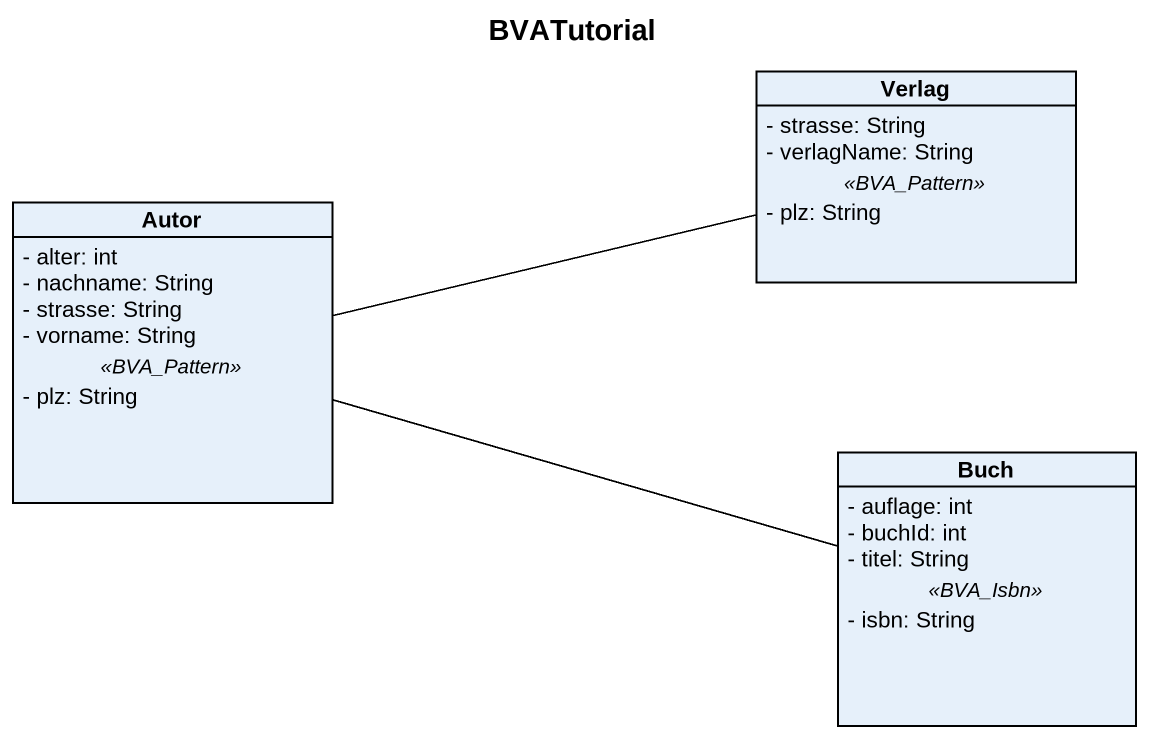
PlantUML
@startuml
title BVATutorial
hide circle
hide empty members
skinparam classAttributeIconSize 0
class Verlag {
  - strasse: String
  - verlagName: String
  .. <<BVA_Pattern>> ..
  - plz: String
}
class Autor {
  - alter: int
  - nachname: String
  - strasse: String
  - vorname: String
  .. <<BVA_Pattern>> ..
  - plz: String
}
class Buch {
  - auflage: int
  - buchId: int
  - titel: String
  .. <<BVA_Isbn>> ..
  - isbn: String
}
Autor -right- Verlag
Autor -right- Buch
@enduml
